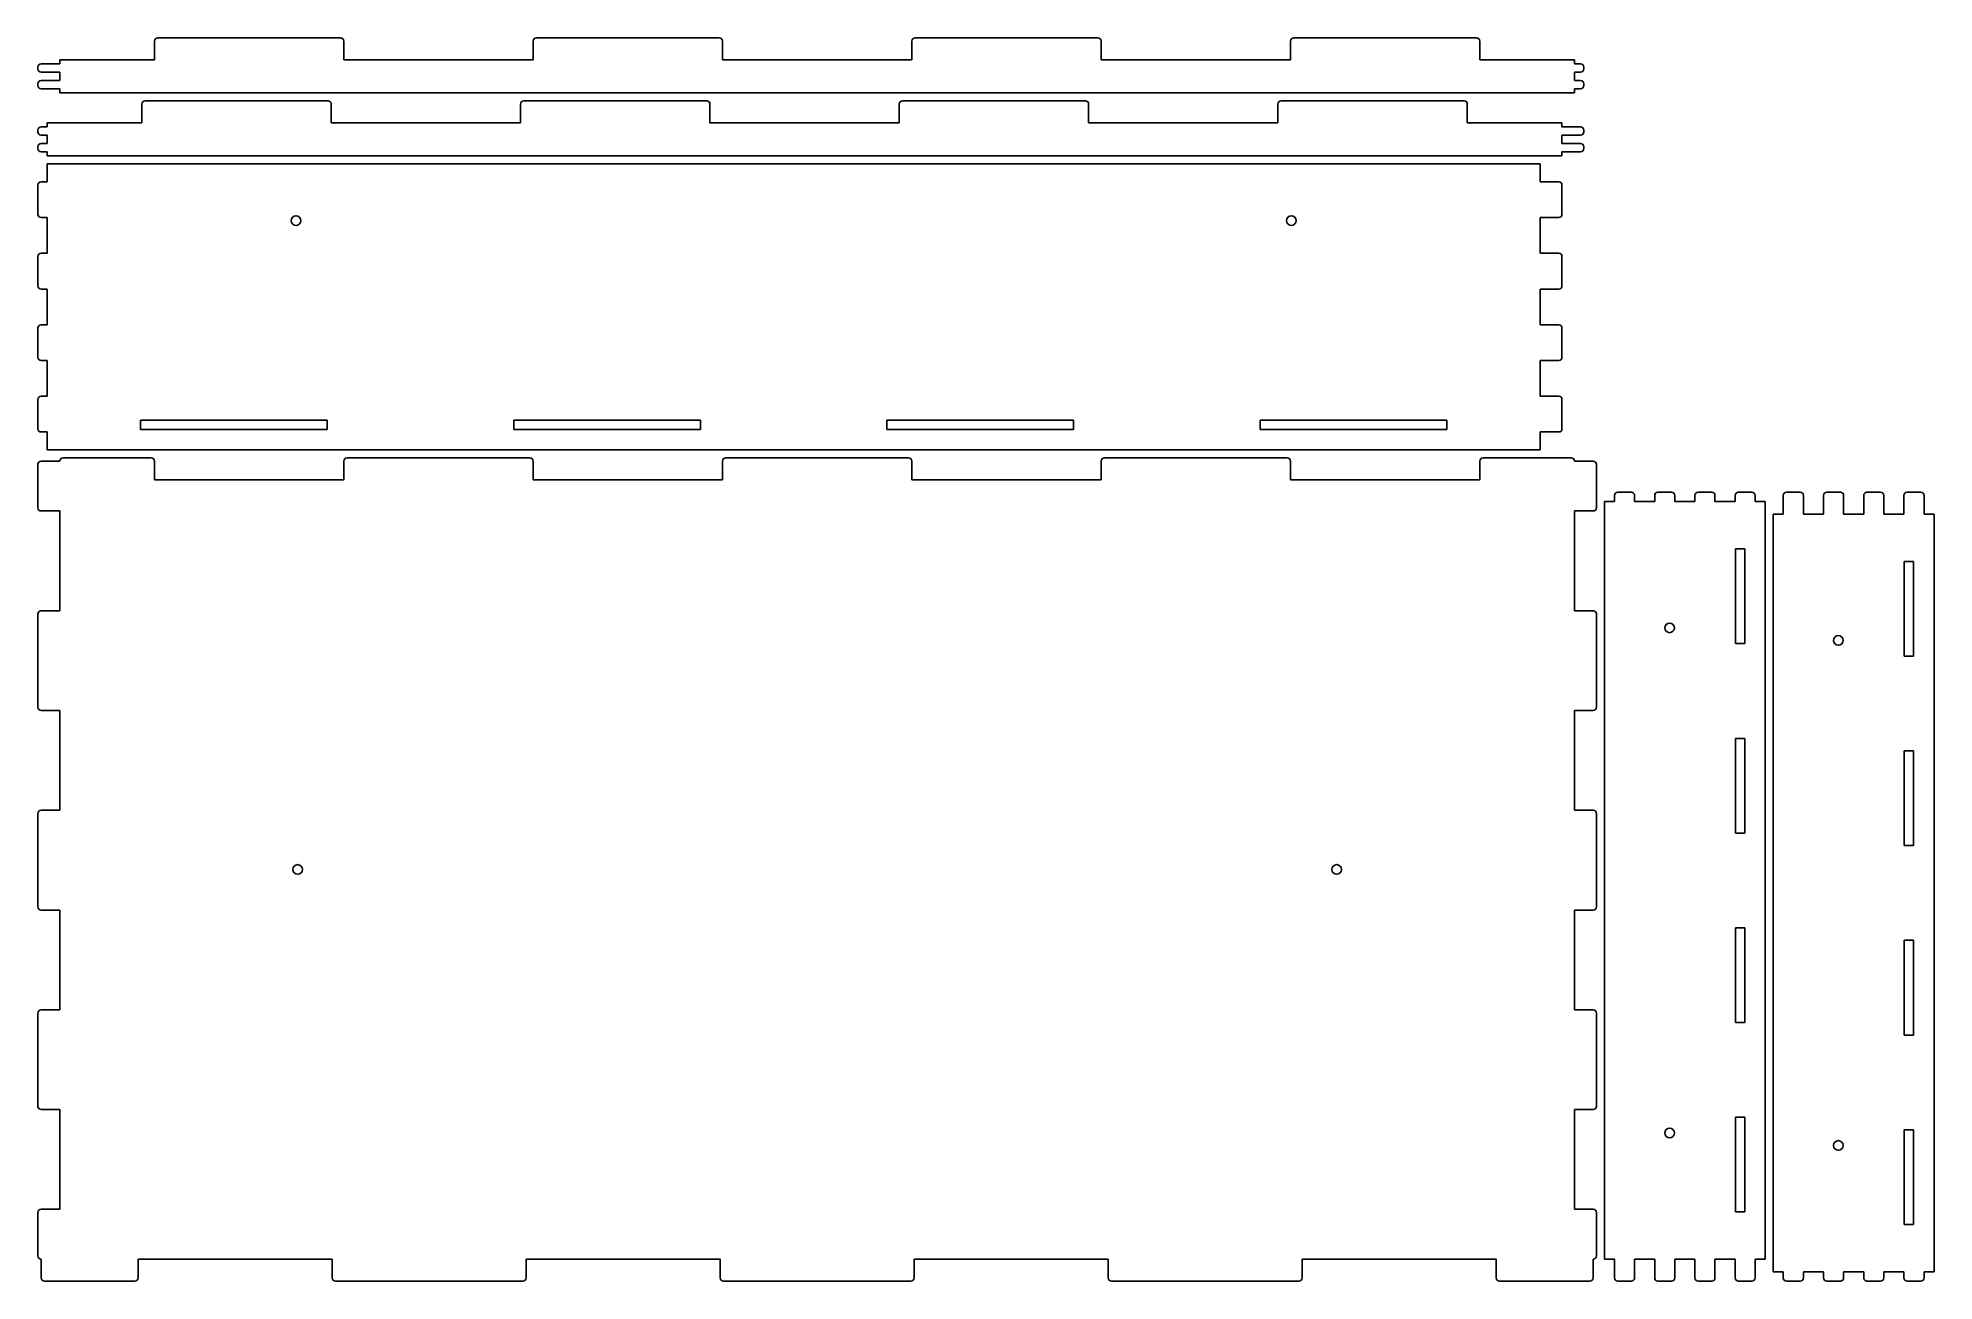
# Model space of a CAD drawing. Header units: millimetres. Extents: x 0 to 1179, y 0 to 773.
import ezdxf

# ---------------------------------------------------------------- set-up
doc = ezdxf.new("R2010")
doc.units = ezdxf.units.MM
doc.layers.add('SheetCutProfiles', color=7, linetype='CONTINUOUS')

msp = doc.modelspace()

# ---------------------------------------------------------------- linework, layer by layer
at = {"layer": 'SheetCutProfiles'}
for p, q in [((72.475, 771.2), (72.475, 759.6)), ((74.475, 773.2), (188.225, 773.2)), ((190.225, 759.6), (190.225, 771.2)), ((307.975, 771.2), (307.975, 759.6)), ((309.975, 773.2), (423.725, 773.2)), ((425.725, 759.6), (425.725, 771.2)), ((543.475, 771.2), (543.475, 759.6)), ((545.475, 773.2), (659.225, 773.2)), ((661.225, 759.6), (661.225, 771.2)), ((778.975, 771.2), (778.975, 759.6)), ((780.975, 773.2), (894.725, 773.2)), ((896.725, 759.6), (896.725, 771.2)), ((0, 753.875), (0, 755.025)), ((13.6, 757.025), (2, 757.025)), ((13.6, 759.6), (72.475, 759.6)), ((13.6, 757.025), (13.6, 759.6)), ((190.225, 759.6), (307.975, 759.6)), ((425.725, 759.6), (543.475, 759.6)), ((661.225, 759.6), (778.975, 759.6)), ((896.725, 759.6), (955.6, 759.6)), ((955.6, 757.025), (955.6, 759.6)), ((955.6, 757.025), (959.4, 757.025)), ((961.4, 753.875), (961.4, 755.025)), ((0, 743.575), (0, 744.725)), ((2, 751.875), (13.6, 751.875)), ((13.6, 746.725), (2, 746.725)), ((13.6, 746.725), (13.6, 751.875)), ((955.6, 746.725), (955.6, 751.875)), ((959.4, 751.875), (955.6, 751.875)), ((955.6, 746.725), (959.4, 746.725)), ((961.4, 743.575), (961.4, 744.725)), ((2, 741.575), (13.6, 741.575)), ((13.6, 739), (13.6, 741.575)), ((13.6, 739), (955.6, 739)), ((64.675, 720.4), (64.675, 732)), ((180.425, 734), (66.675, 734)), ((182.425, 732), (182.425, 720.4)), ((300.175, 720.4), (300.175, 732)), ((415.925, 734), (302.175, 734)), ((417.925, 732), (417.925, 720.4)), ((535.675, 720.4), (535.675, 732)), ((651.425, 734), (537.675, 734)), ((653.425, 732), (653.425, 720.4)), ((771.175, 720.4), (771.175, 732)), ((886.925, 734), (773.175, 734)), ((888.925, 732), (888.925, 720.4)), ((955.6, 739), (955.6, 741.575)), ((959.4, 741.575), (955.6, 741.575)), ((5.8, 717.825), (5.8, 720.4)), ((64.675, 720.4), (5.8, 720.4)), ((300.175, 720.4), (182.425, 720.4)), ((535.675, 720.4), (417.925, 720.4)), ((771.175, 720.4), (653.425, 720.4)), ((947.8, 720.4), (888.925, 720.4)), ((947.8, 717.825), (947.8, 720.4)), ((0, 714.675), (0, 715.825)), ((5.8, 717.825), (2, 717.825)), ((2, 712.675), (5.8, 712.675)), ((5.8, 707.525), (2, 707.525)), ((5.8, 707.525), (5.8, 712.675)), ((947.8, 717.825), (959.4, 717.825)), ((947.8, 707.525), (947.8, 712.675)), ((959.4, 712.675), (947.8, 712.675)), ((947.8, 707.525), (959.4, 707.525)), ((961.4, 714.675), (961.4, 715.825)), ((0, 704.375), (0, 705.525)), ((2, 702.375), (5.8, 702.375)), ((5.8, 699.8), (5.8, 702.375)), ((947.8, 699.8), (5.8, 699.8)), ((959.4, 702.375), (947.8, 702.375)), ((947.8, 699.8), (947.8, 702.375)), ((961.4, 704.375), (961.4, 705.525)), ((5.8, 683.6875), (5.8, 694.8)), ((934.2, 694.8), (5.8, 694.8)), ((934.2, 683.6875), (934.2, 694.8)), ((0, 663.4625), (0, 681.6875)), ((5.8, 683.6875), (2, 683.6875)), ((934.2, 683.6875), (945.8, 683.6875)), ((947.8, 663.4625), (947.8, 681.6875)), ((2, 661.4625), (5.8, 661.4625)), ((5.8, 639.2375), (5.8, 661.4625)), ((945.8, 661.4625), (934.2, 661.4625)), ((934.2, 639.2375), (934.2, 661.4625)), ((0, 619.0125), (0, 637.2375)), ((5.8, 639.2375), (2, 639.2375)), ((934.2, 639.2375), (945.8, 639.2375)), ((947.8, 619.0125), (947.8, 637.2375)), ((2, 617.0125), (5.8, 617.0125)), ((5.8, 594.7875), (5.8, 617.0125)), ((945.8, 617.0125), (934.2, 617.0125)), ((934.2, 594.7875), (934.2, 617.0125)), ((0, 574.5625), (0, 592.7875)), ((5.8, 594.7875), (2, 594.7875)), ((934.2, 594.7875), (945.8, 594.7875)), ((947.8, 574.5625), (947.8, 592.7875)), ((2, 572.5625), (5.8, 572.5625)), ((5.8, 550.3375), (5.8, 572.5625)), ((945.8, 572.5625), (934.2, 572.5625)), ((934.2, 550.3375), (934.2, 572.5625)), ((0, 530.1125), (0, 548.3375)), ((5.8, 550.3375), (2, 550.3375)), ((934.2, 550.3375), (945.8, 550.3375)), ((947.8, 530.1125), (947.8, 548.3375)), ((179.875, 535.5), (63.825, 535.5)), ((63.825, 535.5), (63.825, 529.7)), ((179.875, 529.7), (179.875, 535.5)), ((411.975, 535.5), (295.925, 535.5)), ((295.925, 535.5), (295.925, 529.7)), ((411.975, 529.7), (411.975, 535.5)), ((644.075, 535.5), (528.025, 535.5)), ((528.025, 535.5), (528.025, 529.7)), ((644.075, 529.7), (644.075, 535.5)), ((876.175, 535.5), (760.125, 535.5)), ((760.125, 535.5), (760.125, 529.7)), ((876.175, 529.7), (876.175, 535.5)), ((2, 528.1125), (5.8, 528.1125)), ((5.8, 517), (5.8, 528.1125)), ((63.825, 529.7), (179.875, 529.7)), ((295.925, 529.7), (411.975, 529.7)), ((528.025, 529.7), (644.075, 529.7)), ((760.125, 529.7), (876.175, 529.7)), ((945.8, 528.1125), (934.2, 528.1125)), ((934.2, 517), (934.2, 528.1125)), ((0, 480.975), (0, 508)), ((2, 510), (13.6, 510)), ((934.2, 517), (5.8, 517)), ((70.475, 512), (15.6, 512)), ((72.475, 510), (72.475, 498.4)), ((190.225, 498.4), (190.225, 510)), ((305.975, 512), (192.225, 512)), ((307.975, 510), (307.975, 498.4)), ((425.725, 498.4), (425.725, 510)), ((541.475, 512), (427.725, 512)), ((543.475, 510), (543.475, 498.4)), ((661.225, 498.4), (661.225, 510)), ((776.975, 512), (663.225, 512)), ((778.975, 510), (778.975, 498.4)), ((896.725, 498.4), (896.725, 510)), ((953.6, 512), (898.725, 512)), ((955.6, 510), (967.2, 510)), ((969.2, 480.975), (969.2, 508)), ((72.475, 498.4), (190.225, 498.4)), ((307.975, 498.4), (425.725, 498.4)), ((543.475, 498.4), (661.225, 498.4)), ((778.975, 498.4), (896.725, 498.4)), ((974.2, 484.8), (974.2, 13.6)), ((974.2, 484.8), (980.45, 484.8)), ((980.45, 488.6), (980.45, 484.8)), ((982.45, 490.6), (990.95, 490.6)), ((992.95, 484.8), (992.95, 488.6)), ((992.95, 484.8), (1005.45, 484.8)), ((1005.45, 488.6), (1005.45, 484.8)), ((1007.45, 490.6), (1015.95, 490.6)), ((1017.95, 484.8), (1017.95, 488.6)), ((1017.95, 484.8), (1030.45, 484.8)), ((1030.45, 488.6), (1030.45, 484.8)), ((1032.45, 490.6), (1040.95, 490.6)), ((1042.95, 484.8), (1042.95, 488.6)), ((1042.95, 484.8), (1055.45, 484.8)), ((1055.45, 488.6), (1055.45, 484.8)), ((1057.45, 490.6), (1065.95, 490.6)), ((1067.95, 484.8), (1067.95, 488.6)), ((1067.95, 484.8), (1074.2, 484.8)), ((1074.2, 484.8), (1074.2, 13.6)), ((1085.45, 488.6), (1085.45, 477)), ((1087.45, 490.6), (1095.95, 490.6)), ((1097.95, 477), (1097.95, 488.6)), ((1110.45, 488.6), (1110.45, 477)), ((1112.45, 490.6), (1120.95, 490.6)), ((1122.95, 477), (1122.95, 488.6)), ((1135.45, 488.6), (1135.45, 477)), ((1137.45, 490.6), (1145.95, 490.6)), ((1147.95, 477), (1147.95, 488.6)), ((1160.45, 488.6), (1160.45, 477)), ((1162.45, 490.6), (1170.95, 490.6)), ((1172.95, 477), (1172.95, 488.6)), ((13.6, 478.975), (2, 478.975)), ((13.6, 416.925), (13.6, 478.975)), ((955.6, 478.975), (955.6, 416.925)), ((967.2, 478.975), (955.6, 478.975)), ((1079.2, 477), (1085.45, 477)), ((1079.2, 5.8), (1079.2, 477)), ((1097.95, 477), (1110.45, 477)), ((1122.95, 477), (1135.45, 477)), ((1147.95, 477), (1160.45, 477)), ((1172.95, 477), (1179.2, 477)), ((1179.2, 5.8), (1179.2, 477)), ((1061.5, 455.35), (1055.7, 455.35)), ((1055.7, 455.35), (1055.7, 396.45)), ((1061.5, 396.45), (1061.5, 455.35)), ((1160.7, 388.65), (1160.7, 447.55)), ((1160.7, 447.55), (1166.5, 447.55)), ((1166.5, 447.55), (1166.5, 388.65)), ((0, 356.875), (0, 414.925)), ((2, 416.925), (13.6, 416.925)), ((955.6, 416.925), (967.2, 416.925)), ((969.2, 356.875), (969.2, 414.925)), ((1055.7, 396.45), (1061.5, 396.45)), ((1166.5, 388.65), (1160.7, 388.65)), ((13.6, 354.875), (2, 354.875)), ((13.6, 292.825), (13.6, 354.875)), ((955.6, 354.875), (955.6, 292.825)), ((967.2, 354.875), (955.6, 354.875)), ((1061.5, 337.55), (1055.7, 337.55)), ((1055.7, 337.55), (1055.7, 278.65)), ((1061.5, 278.65), (1061.5, 337.55)), ((1160.7, 270.85), (1160.7, 329.75)), ((1160.7, 329.75), (1166.5, 329.75)), ((1166.5, 329.75), (1166.5, 270.85)), ((0, 232.775), (0, 290.825)), ((2, 292.825), (13.6, 292.825)), ((955.6, 292.825), (967.2, 292.825)), ((969.2, 232.775), (969.2, 290.825)), ((1055.7, 278.65), (1061.5, 278.65)), ((1166.5, 270.85), (1160.7, 270.85)), ((13.6, 230.775), (2, 230.775)), ((13.6, 168.725), (13.6, 230.775)), ((955.6, 230.775), (955.6, 168.725)), ((967.2, 230.775), (955.6, 230.775)), ((1061.5, 219.75), (1055.7, 219.75)), ((1055.7, 219.75), (1055.7, 160.85)), ((1061.5, 160.85), (1061.5, 219.75)), ((1160.7, 153.05), (1160.7, 211.95)), ((1160.7, 211.95), (1166.5, 211.95)), ((1166.5, 211.95), (1166.5, 153.05)), ((0, 108.675), (0, 166.725)), ((2, 168.725), (13.6, 168.725)), ((955.6, 168.725), (967.2, 168.725)), ((969.2, 108.675), (969.2, 166.725)), ((1055.7, 160.85), (1061.5, 160.85)), ((1166.5, 153.05), (1160.7, 153.05)), ((13.6, 106.675), (2, 106.675)), ((13.6, 44.625), (13.6, 106.675)), ((955.6, 106.675), (955.6, 44.625)), ((967.2, 106.675), (955.6, 106.675)), ((1061.5, 101.95), (1055.7, 101.95)), ((1055.7, 101.95), (1055.7, 43.05)), ((1061.5, 43.05), (1061.5, 101.95)), ((1160.7, 35.25), (1160.7, 94.15)), ((1160.7, 94.15), (1166.5, 94.15)), ((1166.5, 94.15), (1166.5, 35.25)), ((0, 15.6), (0, 42.625)), ((2, 44.625), (13.6, 44.625)), ((955.6, 44.625), (967.2, 44.625)), ((969.2, 15.6), (969.2, 42.625)), ((1055.7, 43.05), (1061.5, 43.05)), ((1166.5, 35.25), (1160.7, 35.25)), ((2, 13.6), (2, 2)), ((62.325, 13.6), (62.325, 2)), ((182.975, 13.6), (62.325, 13.6)), ((182.975, 2), (182.975, 13.6)), ((303.625, 13.6), (303.625, 2)), ((424.275, 13.6), (303.625, 13.6)), ((424.275, 2), (424.275, 13.6)), ((544.925, 13.6), (544.925, 2)), ((665.575, 13.6), (544.925, 13.6)), ((665.575, 2), (665.575, 13.6)), ((786.225, 13.6), (786.225, 2)), ((906.875, 13.6), (786.225, 13.6)), ((906.875, 2), (906.875, 13.6)), ((967.2, 13.6), (967.2, 2)), ((974.2, 13.6), (980.45, 13.6)), ((980.45, 2), (980.45, 13.6)), ((992.95, 13.6), (1005.45, 13.6)), ((992.95, 13.6), (992.95, 2)), ((1005.45, 2), (1005.45, 13.6)), ((1017.95, 13.6), (1030.45, 13.6)), ((1017.95, 13.6), (1017.95, 2)), ((1030.45, 2), (1030.45, 13.6)), ((1042.95, 13.6), (1055.45, 13.6)), ((1042.95, 13.6), (1042.95, 2)), ((1055.45, 2), (1055.45, 13.6)), ((1067.95, 13.6), (1074.2, 13.6)), ((1067.95, 13.6), (1067.95, 2)), ((60.325, 0), (4, 0)), ((301.625, 0), (184.975, 0)), ((542.925, 0), (426.275, 0)), ((784.225, 0), (667.575, 0)), ((965.2, 0), (908.875, 0)), ((982.45, 0), (990.95, 0)), ((1007.45, 0), (1015.95, 0)), ((1032.45, 0), (1040.95, 0)), ((1057.45, 0), (1065.95, 0)), ((1079.2, 5.8), (1085.45, 5.8)), ((1085.45, 2), (1085.45, 5.8)), ((1087.45, 0), (1095.95, 0)), ((1097.95, 5.8), (1097.95, 2)), ((1097.95, 5.8), (1110.45, 5.8)), ((1110.45, 2), (1110.45, 5.8)), ((1112.45, 0), (1120.95, 0)), ((1122.95, 5.8), (1122.95, 2)), ((1122.95, 5.8), (1135.45, 5.8)), ((1135.45, 2), (1135.45, 5.8)), ((1137.45, 0), (1145.95, 0)), ((1147.95, 5.8), (1147.95, 2)), ((1147.95, 5.8), (1160.45, 5.8)), ((1160.45, 2), (1160.45, 5.8)), ((1162.45, 0), (1170.95, 0)), ((1172.95, 5.8), (1172.95, 2)), ((1172.95, 5.8), (1179.2, 5.8))]:
    msp.add_line(p, q, dxfattribs=at)
for centre in [(160.5333, 659.6), (779.4667, 659.6), (1014.7, 406.2667), (1119.7, 398.4667), (161.5333, 256), (807.6667, 256), (1014.7, 92.1333), (1119.7, 84.3333)]:
    msp.add_circle(centre, 3, dxfattribs=at)
for centre, start, end in [((74.475, 771.2), 90, 180), ((188.225, 771.2), 0, 90), ((309.975, 771.2), 90, 180), ((423.725, 771.2), 0, 90), ((545.475, 771.2), 90, 180), ((659.225, 771.2), 0, 90), ((780.975, 771.2), 90, 180), ((894.725, 771.2), 0, 90), ((2, 755.025), 90, 180), ((959.4, 755.025), 0, 90), ((2, 753.875), 180, -90), ((2, 744.725), 90, 180), ((2, 743.575), 180, -90), ((959.4, 753.875), -90, 0), ((959.4, 744.725), 0, 90), ((959.4, 743.575), -90, 0), ((66.675, 732), 90, 180), ((180.425, 732), 0, 90), ((302.175, 732), 90, 180), ((415.925, 732), 0, 90), ((537.675, 732), 90, 180), ((651.425, 732), 0, 90), ((773.175, 732), 90, 180), ((886.925, 732), 0, 90), ((2, 715.825), 90, 180), ((2, 714.675), 180, -90), ((2, 705.525), 90, 180), ((959.4, 715.825), 0, 90), ((959.4, 714.675), -90, 0), ((959.4, 705.525), 0, 90), ((2, 704.375), 180, -90), ((959.4, 704.375), -90, 0), ((2, 681.6875), 90, 180), ((945.8, 681.6875), 0, 90), ((2, 663.4625), 180, -90), ((945.8, 663.4625), -90, 0), ((2, 637.2375), 90, 180), ((945.8, 637.2375), 0, 90), ((2, 619.0125), 180, -90), ((945.8, 619.0125), -90, 0), ((2, 592.7875), 90, 180), ((945.8, 592.7875), 0, 90), ((2, 574.5625), 180, -90), ((945.8, 574.5625), -90, 0), ((2, 548.3375), 90, 180), ((945.8, 548.3375), 0, 90), ((2, 530.1125), 180, -90), ((945.8, 530.1125), -90, 0), ((2, 508), 90, 180), ((15.6, 510), 90, 180), ((70.475, 510), 0, 90), ((192.225, 510), 90, 180), ((305.975, 510), 0, 90), ((427.725, 510), 90, 180), ((541.475, 510), 0, 90), ((663.225, 510), 90, 180), ((776.975, 510), 0, 90), ((898.725, 510), 90, 180), ((953.6, 510), 0, 90), ((967.2, 508), 0, 90), ((982.45, 488.6), 90, 180), ((990.95, 488.6), 0, 90), ((1007.45, 488.6), 90, 180), ((1015.95, 488.6), 0, 90), ((1032.45, 488.6), 90, 180), ((1040.95, 488.6), 0, 90), ((1057.45, 488.6), 90, 180), ((1065.95, 488.6), 0, 90), ((1087.45, 488.6), 90, 180), ((1095.95, 488.6), 0, 90), ((1112.45, 488.6), 90, 180), ((1120.95, 488.6), 0, 90), ((1137.45, 488.6), 90, 180), ((1145.95, 488.6), 0, 90), ((1162.45, 488.6), 90, 180), ((1170.95, 488.6), 0, 90), ((2, 480.975), 180, -90), ((967.2, 480.975), -90, 0), ((2, 414.925), 90, 180), ((967.2, 414.925), 0, 90), ((2, 356.875), 180, -90), ((967.2, 356.875), -90, 0), ((2, 290.825), 90, 180), ((967.2, 290.825), 0, 90), ((2, 232.775), 180, -90), ((967.2, 232.775), -90, 0), ((2, 166.725), 90, 180), ((967.2, 166.725), 0, 90), ((2, 108.675), 180, -90), ((967.2, 108.675), -90, 0), ((2, 42.625), 90, 180), ((967.2, 42.625), 0, 90), ((2, 15.6), 180, -90), ((967.2, 15.6), -90, 0), ((4, 2), 180, -90), ((60.325, 2), -90, 0), ((184.975, 2), 180, -90), ((301.625, 2), -90, 0), ((426.275, 2), 180, -90), ((542.925, 2), -90, 0), ((667.575, 2), 180, -90), ((784.225, 2), -90, 0), ((908.875, 2), 180, -90), ((965.2, 2), -90, 0), ((982.45, 2), 180, -90), ((990.95, 2), -90, 0), ((1007.45, 2), 180, -90), ((1015.95, 2), -90, 0), ((1032.45, 2), 180, -90), ((1040.95, 2), -90, 0), ((1057.45, 2), 180, -90), ((1065.95, 2), -90, 0), ((1087.45, 2), 180, -90), ((1095.95, 2), -90, 0), ((1112.45, 2), 180, -90), ((1120.95, 2), -90, 0), ((1137.45, 2), 180, -90), ((1145.95, 2), -90, 0), ((1162.45, 2), 180, -90), ((1170.95, 2), -90, 0)]:
    msp.add_arc(centre, 2, start, end, dxfattribs=at)

doc.saveas('drawing.dxf')
